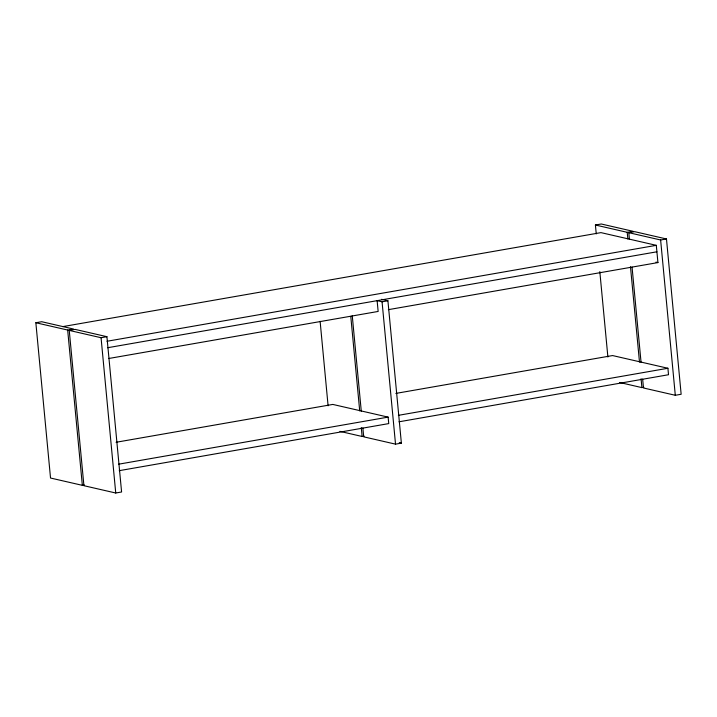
<?xml version="1.0" encoding="UTF-8"?>
<svg xmlns="http://www.w3.org/2000/svg" width="717" height="717" viewBox="0 0 717 717"><rect width="100%" height="100%" fill="white"/><g stroke="black" fill="none" stroke-linecap="round" stroke-linejoin="round"><path stroke-width="1.08" d="M35.85 322.74L41.703 321.718L73.51 329.022L67.667 330.044L35.85 322.74L50.531 478.033L82.347 485.337L84.292 484.997M595.406 225.013L601.258 223.991L633.075 231.304L627.223 232.326L595.406 225.013L596.248 233.894M62.693 326.629L600.963 232.622L656.297 245.331L657.928 262.583L388.39 309.654M69.244 330.412L75.097 329.39L106.914 336.694L121.594 491.987L115.742 493.009L83.925 485.696L69.244 330.412L101.061 337.716L106.914 336.694M629.436 239.344L628.809 232.684L634.653 231.663L666.469 238.967L681.15 394.26L675.297 395.282L643.49 387.978L642.647 379.096M628.809 232.684L660.626 239.989L666.469 238.967M106.994 341.265L656.297 245.331M107.595 347.736L656.906 251.792M376.766 300.575L382.062 301.794L387.915 300.773L401.368 443.124L395.524 444.146L363.707 436.832L362.865 427.941M108.617 358.518L378.146 311.447L377.124 300.656M116.082 442.272L332.805 404.424L388.13 417.124L388.748 423.595L119.219 470.666M395.856 393.409L612.578 355.56L667.912 368.26L668.522 374.731L398.993 421.802M118.601 464.195L388.13 417.124M398.383 415.34L667.912 368.26M339.849 431.356L362.121 436.474L364.075 436.133M619.631 382.493L641.903 387.61L643.857 387.27M655.947 262.126L657.928 262.583M381.552 299.312L387.915 300.773M399.252 442.631L401.368 443.124M660.626 239.989L675.297 395.282M632.053 267.074L641.07 362.461M627.223 232.326L627.85 238.976M630.476 266.706L639.492 362.103M641.07 378.737L641.903 387.61M599.815 271.6L607.891 357.012M382.062 301.794L395.524 444.146M352.244 315.614L361.287 411.262M350.774 316.367L359.71 410.895M361.287 427.574L362.121 436.474M320.114 321.297L328.099 405.813M101.061 337.716L115.742 493.009M67.667 330.044L82.347 485.337"/></g></svg>
